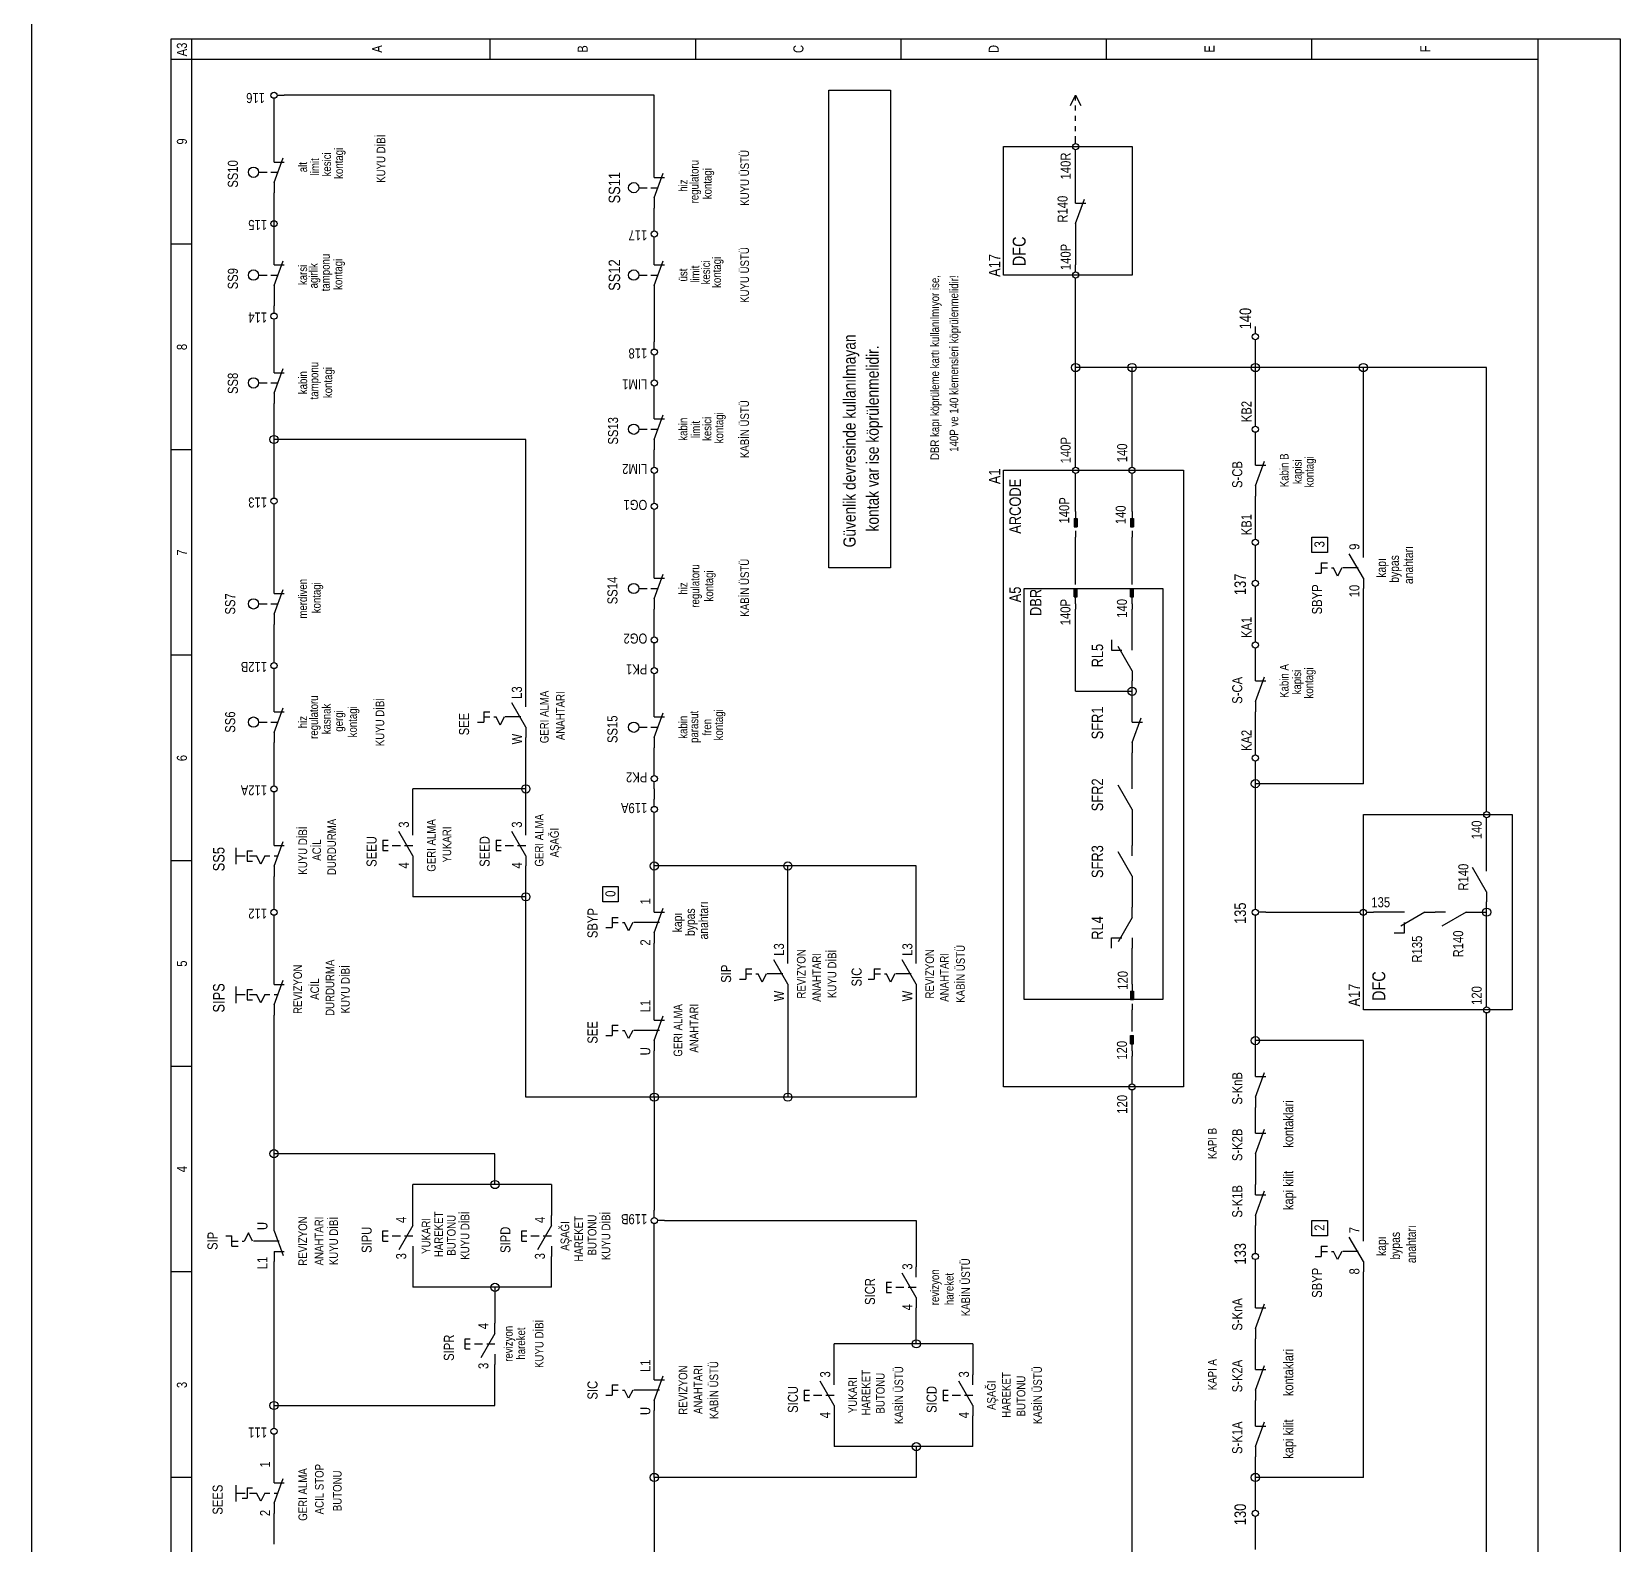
# Model space of a CAD drawing. Header units: centimetres. Extents: x 0 to 14595, y -30 to 2970.
# Drawn here: x 12440 to 13171, y 323 to 1019 of the extents above; entities that cross this region are included whole.
import ezdxf
from ezdxf.enums import TextEntityAlignment as Align

# ---------------------------------------------------------------- set-up
doc = ezdxf.new("R2010")
doc.units = ezdxf.units.CM
for name, color, linetype in [('ASN-CERCEVE', 7, 'CONTINUOUS'), ('ASN-ELEKTRIK', 3, 'CONTINUOUS'), ('ASN-ELEKTRIK-YAZI', 4, 'CONTINUOUS')]:
    doc.layers.add(name, color=color, linetype=linetype)
doc.styles.get("Standard").update_dxf_attribs({"font": 'arial.ttf', "width": 0.8})

msp = doc.modelspace()

# ---------------------------------------------------------------- linework, layer by layer
at = {"layer": 'ASN-CERCEVE'}
msp.add_line((12440, 0), (12440, 2970), dxfattribs=at)
at = {"layer": 'ASN-ELEKTRIK'}
for p, q in [((12504.2, 70.2), (12504.2, 1015.95)), ((12504.2, 1015.95), (13170.95, 1015.95)), ((12513.66, 79.66), (12513.66, 1015.95)), ((12650.79, 1015.95), (12650.79, 1006.5)), ((12745.37, 1015.95), (12745.37, 1006.5)), ((12839.94, 1015.95), (12839.94, 1006.5)), ((12934.52, 1006.5), (12934.52, 1015.95)), ((13029.09, 1006.5), (13029.09, 1015.95)), ((13133.12, 70.2), (13133.12, 1015.95)), ((13170.95, 1015.95), (13170.95, 70.2)), ((12504.2, 1006.5), (13133.12, 1006.5)), ((12551.49, 985.22), (12551.49, 988.53)), ((12552.9, 989.94), (12556.21, 989.94)), ((12726.45, 989.94), (12556.21, 989.94)), ((12726.45, 956.84), (12726.45, 989.94)), ((12806.84, 772.42), (12806.84, 992.31)), ((12806.84, 992.31), (12835.21, 992.31)), ((12835.21, 992.31), (12835.21, 772.42)), ((12917.97, 985.22), (12920.33, 989.94)), ((12920.33, 987.58), (12920.33, 989.94)), ((12920.33, 989.94), (12922.69, 985.22)), ((12551.49, 963.94), (12551.49, 985.22)), ((12920.33, 982.85), (12920.33, 985.22)), ((12920.33, 978.12), (12920.33, 980.49)), ((12920.33, 973.39), (12920.33, 975.76)), ((12887.23, 907.19), (12887.23, 966.3)), ((12887.23, 966.3), (12946.34, 966.3)), ((12920.33, 967.72), (12920.33, 971.03)), ((12920.33, 961.57), (12920.33, 964.88)), ((12946.34, 966.3), (12946.34, 907.19)), ((12551.49, 959.21), (12551.49, 963.94)), ((12551.49, 949.75), (12555.62, 961.1)), ((12551.49, 959.21), (12556.21, 959.21)), ((12920.33, 945.02), (12920.33, 961.57)), ((12544.4, 954.48), (12548.29, 954.48)), ((12549.97, 954.48), (12553.21, 954.48)), ((12726.45, 952.11), (12726.45, 956.84)), ((12726.45, 942.66), (12730.58, 954.01)), ((12726.45, 952.11), (12731.18, 952.11)), ((12551.49, 949.75), (12551.49, 945.02)), ((12551.49, 935.56), (12551.49, 945.02)), ((12719.36, 947.39), (12723.25, 947.39)), ((12724.94, 947.39), (12728.17, 947.39)), ((12920.33, 940.29), (12920.33, 945.02)), ((12726.45, 942.66), (12726.45, 937.93)), ((12726.45, 930.84), (12726.45, 937.93)), ((12920.33, 930.84), (12924.46, 942.18)), ((12920.33, 940.29), (12925.06, 940.29)), ((12551.49, 932.25), (12551.49, 935.56)), ((12551.49, 926.11), (12551.49, 933.2)), ((12551.49, 926.11), (12551.49, 929.42)), ((12726.45, 927.52), (12726.45, 930.84)), ((12920.33, 930.84), (12920.33, 926.11)), ((12513.66, 921.38), (12504.2, 921.38)), ((12551.49, 916.65), (12551.49, 926.11)), ((12726.45, 921.38), (12726.45, 924.69)), ((12726.45, 916.65), (12726.45, 921.38)), ((12920.33, 926.11), (12920.33, 911.92)), ((12551.49, 911.92), (12551.49, 916.65)), ((12551.49, 902.46), (12555.62, 913.81)), ((12726.45, 911.92), (12726.45, 916.65)), ((12726.45, 902.46), (12730.58, 913.81)), ((12544.4, 907.19), (12548.29, 907.19)), ((12549.97, 907.19), (12553.21, 907.19)), ((12551.49, 911.92), (12556.21, 911.92)), ((12719.36, 907.19), (12723.25, 907.19)), ((12724.94, 907.19), (12728.17, 907.19)), ((12726.45, 911.92), (12731.18, 911.92)), ((12946.34, 907.19), (12887.23, 907.19)), ((12920.33, 908.61), (12920.33, 911.92)), ((12551.49, 902.46), (12551.49, 897.73)), ((12726.45, 902.46), (12726.45, 897.73)), ((12920.33, 902.46), (12920.33, 905.77)), ((12920.33, 864.63), (12920.33, 902.46)), ((12551.49, 897.73), (12551.49, 893)), ((12551.49, 889.69), (12551.49, 893)), ((12726.45, 897.73), (12726.45, 876.45)), ((12551.49, 883.55), (12551.49, 886.86)), ((12551.49, 867), (12551.49, 883.55)), ((12551.49, 867), (12551.49, 883.55)), ((13003.08, 880.24), (13003.08, 883.55)), ((13003.08, 874.09), (13003.08, 877.4)), ((12726.45, 873.14), (12726.45, 876.45)), ((12726.45, 867), (12726.45, 870.31)), ((13003.08, 864.63), (13003.08, 874.09)), ((12551.49, 862.27), (12551.49, 867)), ((12551.49, 852.81), (12555.62, 864.16)), ((12726.45, 862.27), (12726.45, 867)), ((12920.33, 822.07), (12920.33, 864.63)), ((12946.34, 864.63), (12920.33, 864.63)), ((12946.34, 822.07), (12946.34, 864.63)), ((13003.08, 864.63), (12946.34, 864.63)), ((13003.08, 840.99), (13003.08, 864.63)), ((13052.74, 864.63), (13003.08, 864.63)), ((13052.74, 781.88), (13052.74, 864.63)), ((13109.48, 864.63), (13052.74, 864.63)), ((13109.48, 663.66), (13109.48, 864.63)), ((12544.4, 857.54), (12548.29, 857.54)), ((12549.97, 857.54), (12553.21, 857.54)), ((12551.49, 862.27), (12556.21, 862.27)), ((12726.45, 858.96), (12726.45, 862.27)), ((12726.45, 852.81), (12726.45, 856.12)), ((12551.49, 852.81), (12551.49, 848.08)), ((12551.49, 831.53), (12551.49, 848.08)), ((12726.45, 845.72), (12726.45, 852.81)), ((12726.45, 840.99), (12726.45, 845.72)), ((12726.45, 831.53), (12730.58, 842.88)), ((12726.45, 840.99), (12731.18, 840.99)), ((13003.08, 837.68), (13003.08, 840.99)), ((12719.36, 836.26), (12723.25, 836.26)), ((12724.94, 836.26), (12728.17, 836.26)), ((13003.08, 831.53), (13003.08, 834.84)), ((12513.66, 826.8), (12504.2, 826.8)), ((12667.34, 831.53), (12551.49, 831.53)), ((12551.49, 807.89), (12551.49, 831.53)), ((12667.34, 713.31), (12667.34, 831.53)), ((12726.45, 831.53), (12726.45, 826.8)), ((12726.45, 822.07), (12726.45, 826.8)), ((13003.08, 824.44), (13003.08, 831.53)), ((12726.45, 818.76), (12726.45, 822.07)), ((12920.33, 818.76), (12920.33, 822.07)), ((12946.34, 818.76), (12946.34, 822.07)), ((13003.08, 819.71), (13003.08, 824.44)), ((13003.08, 810.25), (13007.21, 821.6)), ((13003.08, 819.71), (13007.81, 819.71)), ((12726.45, 812.62), (12726.45, 815.93)), ((12726.45, 805.52), (12726.45, 812.62)), ((12887.23, 533.62), (12887.23, 817.34)), ((12887.23, 817.34), (12969.98, 817.34)), ((12920.33, 812.62), (12920.33, 815.93)), ((12920.33, 800.79), (12920.33, 812.62)), ((12946.34, 812.62), (12946.34, 815.93)), ((12946.34, 800.79), (12946.34, 812.62)), ((12969.98, 817.34), (12969.98, 533.62)), ((12551.49, 804.58), (12551.49, 807.89)), ((12726.45, 802.21), (12726.45, 805.52)), ((13003.08, 810.25), (13003.08, 805.52)), ((13003.08, 788.97), (13003.08, 805.52)), ((12551.49, 798.43), (12551.49, 801.74)), ((12551.49, 765.33), (12551.49, 798.43)), ((12726.45, 796.07), (12726.45, 799.38)), ((12920.33, 798.43), (12920.33, 800.79)), ((12920.33, 798.43), (12920.33, 791.34)), ((12946.34, 798.43), (12946.34, 800.79)), ((12946.34, 798.43), (12946.34, 791.34)), ((12726.45, 772.42), (12726.45, 796.07)), ((12919.62, 795.12), (12919.62, 791.34)), ((12919.62, 795.12), (12921.04, 795.12)), ((12919.62, 791.34), (12921.04, 791.34)), ((12919.86, 795.12), (12919.86, 791.34)), ((12920.09, 795.12), (12920.09, 791.34)), ((12920.33, 789.44), (12920.33, 786.61)), ((12920.57, 795.12), (12920.57, 791.34)), ((12920.8, 795.12), (12920.8, 791.34)), ((12921.04, 795.12), (12921.04, 791.34)), ((12945.63, 795.12), (12945.63, 791.34)), ((12945.63, 795.12), (12947.05, 795.12)), ((12945.63, 791.34), (12947.05, 791.34)), ((12945.86, 795.12), (12945.86, 791.34)), ((12946.1, 795.12), (12946.1, 791.34)), ((12946.34, 789.44), (12946.34, 786.61)), ((12946.57, 795.12), (12946.57, 791.34)), ((12946.81, 795.12), (12946.81, 791.34)), ((12947.05, 795.12), (12947.05, 791.34)), ((12920.33, 767.69), (12920.33, 786.61)), ((12946.34, 767.69), (12946.34, 786.61)), ((13003.08, 785.66), (13003.08, 788.97)), ((13003.08, 779.51), (13003.08, 782.82)), ((13029.09, 779.51), (13029.09, 786.61)), ((13029.09, 786.61), (13036.18, 786.61)), ((13036.18, 786.61), (13036.18, 779.51)), ((13003.08, 770.06), (13003.08, 779.51)), ((13036.18, 779.51), (13029.09, 779.51)), ((13052.74, 767.69), (13046.28, 778.88)), ((13052.74, 777.15), (13052.74, 781.88)), ((12726.45, 767.69), (12726.45, 772.42)), ((12726.45, 758.23), (12730.58, 769.58)), ((12726.45, 767.69), (12731.18, 767.69)), ((12835.21, 772.42), (12806.84, 772.42)), ((12920.33, 764.86), (12920.33, 767.69)), ((12946.34, 764.86), (12946.34, 767.69)), ((13003.08, 766.75), (13003.08, 770.06)), ((13030.51, 770.06), (13033.35, 770.06)), ((13033.35, 774.79), (13036.18, 774.79)), ((13033.35, 774.79), (13033.35, 770.06)), ((13033.35, 772.42), (13036.18, 772.42)), ((13038.08, 772.42), (13039.02, 772.42)), ((13040.91, 768.64), (13039.02, 772.42)), ((13042.8, 772.42), (13040.91, 768.64)), ((13050.37, 772.42), (13043.28, 772.42)), ((13052.74, 767.69), (13052.74, 762.96)), ((12551.49, 760.6), (12551.49, 765.33)), ((12551.49, 751.14), (12555.62, 762.49)), ((12551.49, 760.6), (12556.21, 760.6)), ((12719.36, 762.96), (12723.25, 762.96)), ((12724.94, 762.96), (12728.17, 762.96)), ((12896.69, 573.81), (12896.69, 762.96)), ((12896.69, 762.96), (12960.52, 762.96)), ((12919.62, 762.96), (12921.04, 762.96)), ((12919.62, 759.18), (12919.62, 762.96)), ((12919.86, 759.18), (12919.86, 762.96)), ((12920.09, 759.18), (12920.09, 762.96)), ((12920.33, 755.87), (12920.33, 762.96)), ((12920.57, 759.18), (12920.57, 762.96)), ((12920.8, 759.18), (12920.8, 762.96)), ((12921.04, 759.18), (12921.04, 762.96)), ((12945.63, 762.96), (12947.05, 762.96)), ((12945.63, 759.18), (12945.63, 762.96)), ((12945.86, 759.18), (12945.86, 762.96)), ((12946.1, 759.18), (12946.1, 762.96)), ((12946.34, 755.87), (12946.34, 762.96)), ((12946.57, 759.18), (12946.57, 762.96)), ((12946.81, 759.18), (12946.81, 762.96)), ((12947.05, 759.18), (12947.05, 762.96)), ((12960.52, 762.96), (12960.52, 573.81)), ((13003.08, 760.6), (13003.08, 763.91)), ((13003.08, 741.68), (13003.08, 760.6)), ((13052.74, 673.12), (13052.74, 762.96)), ((12544.4, 755.87), (12548.29, 755.87)), ((12549.97, 755.87), (12553.21, 755.87)), ((12726.45, 758.23), (12726.45, 753.51)), ((12726.45, 744.05), (12726.45, 753.51)), ((12919.62, 759.18), (12921.04, 759.18)), ((12920.33, 755.87), (12920.33, 753.51)), ((12920.33, 715.68), (12920.33, 753.51)), ((12945.63, 759.18), (12947.05, 759.18)), ((12946.34, 755.87), (12946.34, 753.51)), ((12946.34, 739.32), (12946.34, 753.51)), ((12551.49, 751.14), (12551.49, 746.41)), ((12551.49, 732.23), (12551.49, 746.41)), ((12726.45, 740.74), (12726.45, 744.05)), ((12936.88, 739.32), (12936.88, 734.59)), ((12946.34, 734.59), (12946.34, 739.32)), ((13003.08, 738.37), (13003.08, 741.68)), ((12513.66, 732.23), (12504.2, 732.23)), ((12551.49, 728.92), (12551.49, 732.23)), ((12726.45, 734.59), (12726.45, 737.9)), ((12726.45, 729.86), (12726.45, 734.59)), ((12936.88, 734.59), (12941.61, 734.59)), ((12946.34, 725.13), (12939.88, 736.32)), ((13003.08, 732.23), (13003.08, 735.54)), ((13003.08, 725.13), (13003.08, 732.23)), ((12551.49, 722.77), (12551.49, 726.08)), ((12726.45, 726.55), (12726.45, 729.86)), ((12726.45, 720.4), (12726.45, 723.71)), ((12946.34, 725.13), (12946.34, 720.4)), ((13003.08, 720.4), (13003.08, 725.13)), ((12551.49, 710.95), (12551.49, 722.77)), ((12726.45, 708.58), (12726.45, 720.4)), ((12946.34, 715.68), (12946.34, 720.4)), ((13003.08, 710.95), (13007.21, 722.3)), ((13003.08, 720.4), (13007.81, 720.4)), ((12551.49, 706.22), (12551.49, 710.95)), ((12667.34, 699.13), (12660.88, 710.31)), ((12667.34, 708.58), (12667.34, 713.31)), ((12920.33, 715.68), (12946.34, 715.68)), ((12946.34, 706.22), (12946.34, 715.68)), ((13003.08, 710.95), (13003.08, 706.22)), ((12551.49, 696.76), (12555.62, 708.11)), ((12551.49, 706.22), (12556.21, 706.22)), ((12647.95, 706.22), (12650.79, 706.22)), ((12647.95, 706.22), (12647.95, 701.49)), ((12647.95, 703.85), (12650.79, 703.85)), ((12652.68, 703.85), (12653.63, 703.85)), ((12655.52, 700.07), (12653.63, 703.85)), ((12657.41, 703.85), (12655.52, 700.07)), ((12664.98, 703.85), (12657.88, 703.85)), ((12726.45, 703.85), (12726.45, 708.58)), ((12726.45, 694.4), (12730.58, 705.75)), ((12726.45, 703.85), (12731.18, 703.85)), ((12946.34, 701.49), (12946.34, 706.22)), ((12946.34, 692.03), (12950.47, 703.38)), ((13003.08, 689.67), (13003.08, 706.22)), ((12544.4, 701.49), (12548.29, 701.49)), ((12549.97, 701.49), (12553.21, 701.49)), ((12551.49, 696.76), (12551.49, 692.03)), ((12645.12, 701.49), (12647.95, 701.49)), ((12667.34, 699.13), (12667.34, 694.4)), ((12719.36, 699.13), (12723.25, 699.13)), ((12724.94, 699.13), (12728.17, 699.13)), ((12946.34, 701.49), (12951.07, 701.49)), ((12551.49, 675.48), (12551.49, 692.03)), ((12667.34, 670.75), (12667.34, 694.4)), ((12726.45, 694.4), (12726.45, 689.67)), ((12726.45, 680.21), (12726.45, 689.67)), ((12946.34, 692.03), (12946.34, 687.3)), ((12946.34, 675.48), (12946.34, 687.3)), ((13003.08, 686.36), (13003.08, 689.67)), ((12726.45, 676.9), (12726.45, 680.21)), ((13003.08, 680.21), (13003.08, 683.52)), ((13003.08, 673.12), (13003.08, 680.21)), ((12551.49, 672.17), (12551.49, 675.48)), ((12726.45, 670.75), (12726.45, 674.06)), ((12946.34, 661.3), (12939.88, 672.48)), ((12946.34, 670.75), (12946.34, 675.48)), ((13052.74, 673.12), (13003.08, 673.12)), ((13003.08, 618.74), (13003.08, 673.12)), ((12551.49, 666.02), (12551.49, 669.33)), ((12551.49, 649.38), (12551.49, 666.02)), ((12615.32, 654.2), (12615.32, 670.75)), ((12667.34, 670.75), (12615.32, 670.75)), ((12667.34, 654.2), (12667.34, 670.75)), ((12726.45, 670.75), (12726.45, 666.02)), ((12726.45, 662.71), (12726.45, 666.02)), ((12726.45, 656.57), (12726.45, 659.88)), ((12946.34, 661.3), (12946.34, 656.57)), ((13052.74, 569.08), (13052.74, 658.93)), ((13052.74, 658.93), (13121.3, 658.93)), ((13109.48, 660.35), (13109.48, 663.66)), ((13121.3, 658.93), (13121.3, 569.08)), ((12615.32, 640.02), (12608.86, 651.2)), ((12615.32, 649.47), (12615.32, 654.2)), ((12667.34, 640.02), (12660.88, 651.2)), ((12667.34, 649.47), (12667.34, 654.2)), ((12726.45, 635.29), (12726.45, 656.57)), ((12946.34, 656.57), (12946.34, 644.74)), ((13109.48, 654.2), (13109.48, 657.51)), ((13109.48, 637.65), (13109.48, 654.2)), ((12534.07, 636.06), (12534.07, 643.62)), ((12551.49, 644.65), (12551.49, 649.38)), ((12551.49, 635.19), (12555.62, 646.54)), ((12551.49, 644.65), (12556.21, 644.65)), ((12601.61, 647.11), (12603.97, 647.11)), ((12601.61, 647.11), (12601.61, 642.38)), ((12601.61, 644.74), (12603.97, 644.74)), ((12605.87, 644.74), (12609.65, 644.74)), ((12611.54, 644.74), (12615.32, 644.74)), ((12653.63, 647.11), (12655.99, 647.11)), ((12653.63, 647.11), (12653.63, 642.38)), ((12653.63, 644.74), (12655.99, 644.74)), ((12657.88, 644.74), (12661.67, 644.74)), ((12663.56, 644.74), (12667.34, 644.74)), ((12946.34, 640.02), (12946.34, 644.74)), ((12513.66, 637.65), (12504.2, 637.65)), ((12534.08, 639.92), (12538.24, 639.92)), ((12539.19, 642.29), (12541.56, 642.29)), ((12539.19, 642.29), (12539.19, 637.56)), ((12539.19, 637.56), (12541.56, 637.56)), ((12540.14, 639.92), (12543.45, 639.92)), ((12545.34, 636.14), (12543.45, 639.92)), ((12547.23, 639.92), (12545.34, 636.14)), ((12547.23, 639.92), (12549.59, 639.92)), ((12551.49, 639.92), (12553.19, 639.92)), ((12601.61, 642.38), (12603.97, 642.38)), ((12615.32, 640.02), (12615.32, 635.29)), ((12653.63, 642.38), (12655.99, 642.38)), ((12667.34, 640.02), (12667.34, 635.29)), ((12946.34, 630.56), (12939.88, 641.75)), ((13109.48, 632.92), (13109.48, 637.65)), ((12551.49, 635.19), (12551.49, 630.46)), ((12551.49, 618.74), (12551.49, 630.46)), ((12615.32, 635.29), (12615.32, 621.1)), ((12667.34, 621.1), (12667.34, 635.29)), ((12726.45, 618.74), (12726.45, 635.29)), ((12787.92, 635.29), (12726.45, 635.29)), ((12847.03, 635.29), (12787.92, 635.29)), ((12787.92, 595.09), (12787.92, 635.29)), ((12847.03, 595.09), (12847.03, 635.29)), ((12946.34, 630.56), (12946.34, 625.83)), ((13109.48, 623.46), (13103.02, 634.65)), ((12702.81, 618.74), (12702.81, 625.83)), ((12702.81, 625.83), (12709.9, 625.83)), ((12709.9, 625.83), (12709.9, 618.74)), ((12946.34, 625.83), (12946.34, 616.37)), ((13109.48, 623.46), (13109.48, 618.74)), ((12551.49, 615.43), (12551.49, 618.74)), ((12667.34, 621.1), (12615.32, 621.1)), ((12667.34, 528.89), (12667.34, 621.1)), ((12709.9, 618.74), (12702.81, 618.74)), ((12726.45, 614.01), (12726.45, 618.74)), ((12726.45, 604.55), (12730.58, 615.9)), ((12726.45, 614.01), (12731.18, 614.01)), ((12946.34, 611.64), (12946.34, 616.37)), ((13003.08, 615.43), (13003.08, 618.74)), ((13007.81, 614.01), (13004.5, 614.01)), ((13007.81, 614.01), (13048.01, 614.01)), ((13048.01, 614.01), (13051.32, 614.01)), ((13054.15, 614.01), (13057.46, 614.01)), ((13066.92, 614.01), (13057.46, 614.01)), ((13071.65, 614.01), (13066.92, 614.01)), ((13081.11, 614.01), (13069.92, 607.55)), ((13081.11, 614.01), (13085.84, 614.01)), ((13090.57, 614.01), (13085.84, 614.01)), ((13100.02, 614.01), (13088.83, 607.55)), ((13100.02, 614.01), (13104.75, 614.01)), ((13104.75, 614.01), (13109.48, 614.01)), ((13109.48, 614.01), (13109.48, 618.74)), ((13109.48, 573.81), (13109.48, 614.01)), ((12551.49, 609.28), (12551.49, 612.59)), ((12551.49, 585.54), (12551.49, 609.28)), ((12704.22, 606.91), (12707.06, 606.91)), ((12707.06, 611.64), (12709.9, 611.64)), ((12707.06, 611.64), (12707.06, 606.91)), ((12707.06, 609.28), (12709.9, 609.28)), ((12711.79, 609.28), (12712.74, 609.28)), ((12714.63, 605.5), (12712.74, 609.28)), ((12716.52, 609.28), (12714.63, 605.5)), ((12728.81, 609.28), (12716.99, 609.28)), ((12946.34, 611.64), (12939.88, 600.45)), ((13003.08, 609.28), (13003.08, 612.59)), ((13003.08, 554.9), (13003.08, 609.28)), ((13071.65, 604.55), (13071.65, 609.28)), ((12726.45, 604.55), (12726.45, 599.82)), ((12726.45, 569.08), (12726.45, 599.82)), ((12936.88, 597.46), (12936.88, 602.19)), ((12936.88, 602.19), (12941.61, 602.19)), ((12946.34, 602.19), (12946.34, 597.46)), ((13066.92, 604.55), (13071.65, 604.55)), ((12787.92, 580.91), (12781.46, 592.09)), ((12787.92, 590.36), (12787.92, 595.09)), ((12847.03, 580.91), (12840.57, 592.09)), ((12847.03, 590.36), (12847.03, 595.09)), ((12946.34, 583.27), (12946.34, 597.46)), ((12551.49, 580.81), (12551.49, 585.54)), ((12768.54, 588), (12771.37, 588)), ((12768.54, 588), (12768.54, 583.27)), ((12768.54, 585.63), (12771.37, 585.63)), ((12773.26, 585.63), (12774.21, 585.63)), ((12776.1, 581.85), (12774.21, 585.63)), ((12777.99, 585.63), (12776.1, 581.85)), ((12785.56, 585.63), (12778.47, 585.63)), ((12827.65, 588), (12830.48, 588)), ((12827.65, 588), (12827.65, 583.27)), ((12827.65, 585.63), (12830.48, 585.63)), ((12832.37, 585.63), (12833.32, 585.63)), ((12835.21, 581.85), (12833.32, 585.63)), ((12837.1, 585.63), (12835.21, 581.85)), ((12844.67, 585.63), (12837.58, 585.63)), ((12534.07, 572.22), (12534.07, 579.79)), ((12539.19, 578.45), (12541.56, 578.45)), ((12539.19, 578.45), (12539.19, 573.72)), ((12551.49, 571.35), (12555.62, 582.7)), ((12551.49, 580.81), (12556.21, 580.81)), ((12765.7, 583.27), (12768.54, 583.27)), ((12787.92, 580.91), (12787.92, 576.18)), ((12824.81, 583.27), (12827.65, 583.27)), ((12847.03, 580.91), (12847.03, 576.18)), ((12945.63, 577.6), (12945.63, 573.81)), ((12945.63, 577.6), (12947.05, 577.6)), ((12945.86, 577.6), (12945.86, 573.81)), ((12946.1, 577.6), (12946.1, 573.81)), ((12946.34, 580.91), (12946.34, 583.27)), ((12946.34, 580.91), (12946.34, 573.81)), ((12946.57, 577.6), (12946.57, 573.81)), ((12946.81, 577.6), (12946.81, 573.81)), ((12947.05, 577.6), (12947.05, 573.81)), ((12534.08, 576.08), (12538.24, 576.08)), ((12539.19, 573.72), (12541.56, 573.72)), ((12540.14, 576.08), (12543.45, 576.08)), ((12545.34, 572.3), (12543.45, 576.08)), ((12547.23, 576.08), (12545.34, 572.3)), ((12547.23, 576.08), (12549.59, 576.08)), ((12551.49, 576.08), (12553.19, 576.08)), ((12551.49, 571.35), (12551.49, 566.63)), ((12787.92, 576.18), (12787.92, 528.89)), ((12847.03, 576.18), (12847.03, 528.89)), ((12960.52, 573.81), (12896.69, 573.81)), ((12945.63, 573.81), (12947.05, 573.81)), ((12946.34, 571.92), (12946.34, 569.08)), ((13109.48, 570.5), (13109.48, 573.81)), ((12551.49, 502.88), (12551.49, 566.63)), ((12726.45, 564.36), (12726.45, 569.08)), ((12726.45, 554.9), (12730.58, 566.25)), ((12726.45, 564.36), (12731.18, 564.36)), ((12946.34, 561.99), (12946.34, 569.08)), ((13121.3, 569.08), (13052.74, 569.08)), ((13109.48, 564.36), (13109.48, 567.67)), ((13109.48, 117.49), (13109.48, 564.36)), ((12704.22, 557.26), (12707.06, 557.26)), ((12707.06, 561.99), (12709.9, 561.99)), ((12707.06, 561.99), (12707.06, 557.26)), ((12707.06, 559.63), (12709.9, 559.63)), ((12711.79, 559.63), (12712.74, 559.63)), ((12714.63, 555.84), (12712.74, 559.63)), ((12716.52, 559.63), (12714.63, 555.84)), ((12728.81, 559.63), (12716.99, 559.63)), ((12945.63, 557.26), (12947.05, 557.26)), ((12945.63, 553.48), (12945.63, 557.26)), ((12945.86, 553.48), (12945.86, 557.26)), ((12946.1, 553.48), (12946.1, 557.26)), ((12946.34, 559.15), (12946.34, 561.99)), ((12946.34, 550.17), (12946.34, 557.26)), ((12946.57, 553.48), (12946.57, 557.26)), ((12946.81, 553.48), (12946.81, 557.26)), ((12947.05, 553.48), (12947.05, 557.26)), ((12726.45, 554.9), (12726.45, 550.17)), ((12726.45, 528.89), (12726.45, 550.17)), ((12726.45, 528.89), (12726.45, 550.17)), ((12726.45, 528.89), (12726.45, 550.17)), ((12945.63, 553.48), (12947.05, 553.48)), ((12946.34, 550.17), (12946.34, 547.8)), ((13052.74, 554.9), (13003.08, 554.9)), ((13003.08, 543.08), (13003.08, 554.9)), ((13052.74, 467.42), (13052.74, 554.9)), ((12513.66, 543.08), (12504.2, 543.08)), ((12946.34, 538.35), (12946.34, 547.8)), ((13003.08, 538.35), (13003.08, 543.08)), ((12969.98, 533.62), (12887.23, 533.62)), ((12946.34, 535.04), (12946.34, 538.35)), ((13003.08, 528.89), (13007.21, 540.24)), ((13003.08, 538.35), (13007.81, 538.35)), ((12726.45, 528.89), (12667.34, 528.89)), ((12787.92, 528.89), (12726.45, 528.89)), ((12726.45, 528.89), (12726.45, 476.87)), ((12847.03, 528.89), (12787.92, 528.89)), ((12946.34, 528.89), (12946.34, 532.2)), ((12946.34, 117.49), (12946.34, 528.89)), ((13003.08, 528.89), (13003.08, 524.16)), ((13003.08, 517.07), (13003.08, 524.16)), ((13003.08, 512.34), (13003.08, 517.07)), ((13003.08, 502.88), (13007.21, 514.23)), ((13003.08, 512.34), (13007.81, 512.34)), ((12653.15, 502.88), (12551.49, 502.88)), ((12551.49, 472.14), (12551.49, 502.88)), ((12653.15, 488.69), (12653.15, 502.88)), ((13003.08, 502.88), (13003.08, 498.15)), ((13003.08, 498.15), (13003.08, 488.69)), ((12615.32, 474.51), (12615.32, 488.69)), ((12653.15, 488.69), (12615.32, 488.69)), ((12679.16, 488.69), (12653.15, 488.69)), ((12679.16, 488.69), (12679.16, 474.51)), ((13003.08, 483.97), (13003.08, 488.69)), ((13003.08, 474.51), (13007.21, 485.86)), ((13003.08, 483.97), (13007.81, 483.97)), ((12726.45, 473.56), (12726.45, 476.87)), ((12551.49, 467.42), (12551.49, 472.14)), ((12615.32, 469.78), (12608.86, 458.59)), ((12615.32, 469.78), (12615.32, 474.51)), ((12679.16, 469.78), (12672.7, 458.59)), ((12679.16, 469.78), (12679.16, 474.51)), ((12726.45, 467.42), (12726.45, 470.73)), ((12731.18, 472.14), (12727.87, 472.14)), ((12731.18, 472.14), (12847.03, 472.14)), ((12847.03, 472.14), (12847.03, 450.86)), ((13003.08, 474.51), (13003.08, 469.78)), ((13003.08, 460.32), (13003.08, 469.78)), ((13029.09, 465.05), (13029.09, 472.14)), ((13029.09, 472.14), (13036.18, 472.14)), ((13036.18, 472.14), (13036.18, 465.05)), ((12529.26, 465.05), (12532.1, 465.05)), ((12532.1, 460.32), (12532.1, 465.05)), ((12532.1, 462.69), (12534.93, 462.69)), ((12536.83, 462.69), (12537.77, 462.69)), ((12539.66, 466.47), (12537.77, 462.69)), ((12541.56, 462.69), (12539.66, 466.47)), ((12553.85, 462.69), (12542.03, 462.69)), ((12551.49, 467.42), (12555.62, 456.07)), ((12601.61, 467.42), (12603.97, 467.42)), ((12601.61, 462.69), (12601.61, 467.42)), ((12601.61, 465.05), (12603.97, 465.05)), ((12601.61, 462.69), (12603.97, 462.69)), ((12605.87, 465.05), (12609.65, 465.05)), ((12611.54, 465.05), (12615.32, 465.05)), ((12665.45, 467.42), (12667.81, 467.42)), ((12665.45, 462.69), (12665.45, 467.42)), ((12665.45, 465.05), (12667.81, 465.05)), ((12665.45, 462.69), (12667.81, 462.69)), ((12669.7, 465.05), (12673.49, 465.05)), ((12675.38, 465.05), (12679.16, 465.05)), ((12726.45, 403.58), (12726.45, 467.42)), ((13036.18, 465.05), (13029.09, 465.05)), ((13052.74, 453.23), (13046.28, 464.42)), ((13052.74, 462.69), (13052.74, 467.42)), ((12532.1, 460.32), (12534.93, 460.32)), ((12551.49, 457.96), (12551.49, 453.23)), ((12551.49, 457.96), (12556.21, 457.96)), ((12551.49, 387.03), (12551.49, 453.23)), ((12615.32, 460.32), (12615.32, 455.59)), ((12615.32, 455.59), (12615.32, 441.41)), ((12679.16, 460.32), (12679.16, 455.59)), ((12679.16, 441.41), (12679.16, 455.59)), ((13003.08, 457.01), (13003.08, 460.32)), ((13003.08, 450.86), (13003.08, 454.17)), ((13030.51, 455.59), (13033.35, 455.59)), ((13033.35, 460.32), (13036.18, 460.32)), ((13033.35, 460.32), (13033.35, 455.59)), ((13033.35, 457.96), (13036.18, 457.96)), ((13038.08, 457.96), (13039.02, 457.96)), ((13040.91, 454.17), (13039.02, 457.96)), ((13042.8, 457.96), (13040.91, 454.17)), ((13050.37, 457.96), (13043.28, 457.96)), ((13052.74, 453.23), (13052.74, 448.5)), ((12513.66, 448.5), (12504.2, 448.5)), ((12847.03, 436.68), (12840.57, 447.87)), ((12847.03, 446.14), (12847.03, 450.86)), ((13003.08, 436.68), (13003.08, 450.86)), ((13052.74, 353.92), (13052.74, 448.5)), ((12653.15, 441.41), (12615.32, 441.41)), ((12653.15, 441.41), (12653.15, 424.86)), ((12679.16, 441.41), (12653.15, 441.41)), ((12833.32, 443.77), (12835.68, 443.77)), ((12833.32, 443.77), (12833.32, 439.04)), ((12833.32, 441.41), (12835.68, 441.41)), ((12833.32, 439.04), (12835.68, 439.04)), ((12837.58, 441.41), (12841.36, 441.41)), ((12843.25, 441.41), (12847.03, 441.41)), ((12847.03, 436.68), (12847.03, 431.95)), ((12847.03, 415.4), (12847.03, 431.95)), ((13003.08, 431.95), (13003.08, 436.68)), ((13003.08, 422.49), (13007.21, 433.84)), ((13003.08, 431.95), (13007.81, 431.95)), ((12653.15, 420.13), (12653.15, 424.86)), ((12639.44, 417.76), (12641.81, 417.76)), ((12639.44, 413.03), (12639.44, 417.76)), ((12653.15, 420.13), (12646.69, 408.94)), ((13003.08, 422.49), (13003.08, 417.76)), ((13003.08, 408.31), (13003.08, 417.76)), ((12639.44, 415.4), (12641.81, 415.4)), ((12639.44, 413.03), (12641.81, 413.03)), ((12643.7, 415.4), (12647.48, 415.4)), ((12649.37, 415.4), (12653.15, 415.4)), ((12653.15, 410.67), (12653.15, 405.94)), ((12809.2, 401.21), (12809.2, 415.4)), ((12847.03, 415.4), (12809.2, 415.4)), ((12873.04, 415.4), (12847.03, 415.4)), ((12873.04, 415.4), (12873.04, 401.21)), ((12653.15, 387.03), (12653.15, 405.94)), ((12726.45, 398.85), (12726.45, 403.58)), ((13003.08, 403.58), (13003.08, 408.31)), ((13003.08, 394.12), (13007.21, 405.47)), ((13003.08, 403.58), (13007.81, 403.58)), ((12707.06, 396.48), (12709.9, 396.48)), ((12707.06, 396.48), (12707.06, 391.76)), ((12726.45, 389.39), (12730.58, 400.74)), ((12726.45, 398.85), (12731.18, 398.85)), ((12809.2, 387.03), (12802.74, 398.21)), ((12809.2, 396.48), (12809.2, 401.21)), ((12873.04, 387.03), (12866.58, 398.21)), ((12873.04, 396.48), (12873.04, 401.21)), ((12704.22, 391.76), (12707.06, 391.76)), ((12707.06, 394.12), (12709.9, 394.12)), ((12711.79, 394.12), (12712.74, 394.12)), ((12714.63, 390.34), (12712.74, 394.12)), ((12716.52, 394.12), (12714.63, 390.34)), ((12728.81, 394.12), (12716.99, 394.12)), ((12726.45, 389.39), (12726.45, 384.66)), ((12795.49, 394.12), (12797.85, 394.12)), ((12795.49, 394.12), (12795.49, 389.39)), ((12795.49, 391.76), (12797.85, 391.76)), ((12795.49, 389.39), (12797.85, 389.39)), ((12799.75, 391.76), (12803.53, 391.76)), ((12805.42, 391.76), (12809.2, 391.76)), ((12859.33, 394.12), (12861.69, 394.12)), ((12859.33, 394.12), (12859.33, 389.39)), ((12859.33, 391.76), (12861.69, 391.76)), ((12859.33, 389.39), (12861.69, 389.39)), ((12863.58, 391.76), (12867.37, 391.76)), ((12869.26, 391.76), (12873.04, 391.76)), ((13003.08, 394.12), (13003.08, 389.39)), ((13003.08, 382.3), (13003.08, 389.39)), ((12551.49, 387.03), (12653.15, 387.03)), ((12551.49, 379.93), (12551.49, 387.03)), ((12551.49, 379.93), (12551.49, 387.03)), ((12726.45, 353.92), (12726.45, 384.66)), ((12809.2, 387.03), (12809.2, 382.3)), ((12809.2, 382.3), (12809.2, 368.11)), ((12873.04, 387.03), (12873.04, 382.3)), ((12873.04, 368.11), (12873.04, 382.3)), ((13003.08, 377.57), (13003.08, 382.3)), ((12551.49, 376.62), (12551.49, 379.93)), ((12551.49, 377.57), (12551.49, 379.93)), ((12551.49, 370.48), (12551.49, 373.79)), ((13003.08, 368.11), (13007.21, 379.46)), ((13003.08, 377.57), (13007.81, 377.57)), ((12551.49, 356.19), (12551.49, 370.48)), ((12847.03, 368.11), (12809.2, 368.11)), ((12847.03, 368.11), (12847.03, 353.92)), ((12873.04, 368.11), (12847.03, 368.11)), ((13003.08, 368.11), (13003.08, 363.38)), ((13003.08, 353.92), (13003.08, 363.38)), ((12513.66, 353.92), (12504.2, 353.92)), ((12551.49, 351.47), (12551.49, 356.19)), ((12551.49, 342.01), (12555.62, 353.36)), ((12551.49, 351.47), (12556.21, 351.47)), ((12847.03, 353.92), (12726.45, 353.92)), ((12726.45, 353.92), (12726.45, 294.72)), ((13052.74, 353.92), (13003.08, 353.92)), ((13003.08, 342.1), (13003.08, 353.92)), ((12534.07, 342.87), (12534.07, 350.44)), ((12534.08, 346.74), (12538.24, 346.74)), ((12536.83, 344.37), (12539.19, 344.37)), ((12539.19, 349.1), (12541.56, 349.1)), ((12539.19, 349.1), (12539.19, 344.37)), ((12540.14, 346.74), (12543.45, 346.74)), ((12545.34, 342.95), (12543.45, 346.74)), ((12547.23, 346.74), (12545.34, 342.95)), ((12547.23, 346.74), (12549.59, 346.74)), ((12551.49, 346.74), (12553.19, 346.74)), ((12551.49, 342.01), (12551.49, 337.28)), ((12551.49, 323.19), (12551.49, 337.28)), ((13003.08, 338.79), (13003.08, 342.1)), ((13003.08, 332.65), (13003.08, 335.96)), ((13003.08, 320.82), (13003.08, 332.65))]:
    msp.add_line(p, q, dxfattribs=at)
for centre, radius in [((12551.49, 989.94), 1.42), ((12920.33, 966.3), 1.42), ((12542.03, 954.48), 2.36), ((12716.99, 947.39), 2.36), ((12551.49, 930.84), 1.42), ((12726.45, 926.11), 1.42), ((12542.03, 907.19), 2.36), ((12716.99, 907.19), 2.36), ((12920.33, 907.19), 1.42), ((12551.49, 888.28), 1.42), ((13003.08, 878.82), 1.42), ((12726.45, 871.73), 1.42), ((12920.33, 864.63), 1.89), ((12946.34, 864.63), 1.89), ((13003.08, 864.63), 1.89), ((13052.74, 864.63), 1.89), ((12542.03, 857.54), 2.36), ((12726.45, 857.54), 1.42), ((12551.49, 831.53), 1.89), ((12716.99, 836.26), 2.36), ((13003.08, 836.26), 1.42), ((12726.45, 817.34), 1.42), ((12920.33, 817.34), 1.42), ((12946.34, 817.34), 1.42), ((12551.49, 803.16), 1.42), ((12726.45, 800.79), 1.42), ((13003.08, 784.24), 1.42), ((12716.99, 762.96), 2.36), ((13003.08, 765.33), 1.42), ((12542.03, 755.87), 2.36), ((12726.45, 739.32), 1.42), ((13003.08, 736.96), 1.42), ((12551.49, 727.5), 1.42), ((12726.45, 725.13), 1.42), ((12946.34, 715.68), 1.89), ((12542.03, 701.49), 2.36), ((12716.99, 699.13), 2.36), ((13003.08, 684.94), 1.42), ((12667.34, 670.75), 1.89), ((12726.45, 675.48), 1.42), ((13003.08, 673.12), 1.89), ((12551.49, 670.75), 1.42), ((12726.45, 661.3), 1.42), ((13109.48, 658.93), 1.42), ((12726.45, 635.29), 1.89), ((12787.92, 635.29), 1.89), ((12667.34, 621.1), 1.89), ((12551.49, 614.01), 1.42), ((13003.08, 614.01), 1.42), ((13003.08, 614.01), 1.42), ((13052.74, 614.01), 1.42), ((13109.48, 614.01), 1.89), ((13109.48, 569.08), 1.42), ((13003.08, 554.9), 1.89), ((12946.34, 533.62), 1.42), ((12726.45, 528.89), 1.89), ((12787.92, 528.89), 1.89), ((12551.49, 502.88), 1.89), ((12653.15, 488.69), 1.89), ((12726.45, 472.14), 1.42), ((13003.08, 455.59), 1.42), ((12653.15, 441.41), 1.89), ((12847.03, 415.4), 1.89), ((12551.49, 387.03), 1.89), ((12551.49, 375.2), 1.42), ((12847.03, 368.11), 1.89), ((12726.45, 353.92), 1.89), ((13003.08, 353.92), 1.89), ((13003.08, 337.37), 1.42)]:
    msp.add_circle(centre, radius, dxfattribs=at)

# ---------------------------------------------------------------- texts
at = {"layer": 'ASN-ELEKTRIK-YAZI', "width": 0.8}
for s, height, rotation, p in [('A3', 4.634, 90, (12511.39, 1007.82)), ('116', 4.634, 180, (12547.32, 990.98)), ('115', 4.634, 180, (12548.27, 932.54)), ('117', 4.634, 180, (12723.23, 927.81)), ('DFC', 5.958, 90, (12897.35, 911.26)), ('140P', 4.634, 90, (12918.06, 909.46)), ('A17', 5.296, 90, (12885.72, 906.34)), ('140', 5.296, 90, (13001.1, 882.22)), ('114', 4.634, 180, (12548.27, 889.98)), ('Güvenlik devresinde kullanılmayan', 5.6745, 90, (12819.13, 781.88)), ('118', 4.634, 180, (12723.23, 873.43)), ('kontak var ise köprülenmelidir.', 5.6745, 90, (12829.78, 789.18)), ('LIM1', 4.634, 180, (12723.23, 859.24)), ('KB2', 4.634, 90, (13001.29, 839.48)), ('140P', 4.634, 90, (12918.06, 820.56)), ('140', 4.634, 90, (12944.07, 821.03)), ('LIM2', 4.634, 180, (12723.23, 820.28)), ('S-CB', 4.634, 90, (12997.03, 809.21)), ('113', 4.634, 180, (12548.27, 804.86)), ('OG1', 4.634, 180, (12723.23, 803.73)), ('KB1', 4.634, 90, (13001.29, 787.46)), ('9', 4.63, 90, (13050.94, 780.74)), ('DBR', 5.296, 90, (12904.63, 750.29)), ('KA1', 4.634, 90, (13001.29, 740.17)), ('OG2', 4.634, 180, (12723.23, 742.25)), ('RL5', 5.296, 90, (12933, 726.65)), ('112B', 4.634, 180, (12548.27, 729.2)), ('PK1', 4.634, 180, (12723.23, 728.07)), ('L3', 4.634, 90, (12665.54, 712.18)), ('S-CA', 4.634, 90, (12997.03, 709.91)), ('SFR1', 5.296, 90, (12933, 693.55)), ('KA2', 4.634, 90, (13001.29, 688.15)), ('PK2', 4.634, 180, (12723.23, 678.41)), ('SFR2', 5.296, 90, (12933, 660.44)), ('112A', 4.634, 180, (12548.27, 672.45)), ('119A', 4.634, 180, (12723.23, 664.23)), ('3', 4.63, 90, (12613.53, 652.88)), ('3', 4.63, 90, (12665.54, 652.88)), ('SFR3', 5.296, 90, (12933, 629.71)), ('112', 4.634, 180, (12548.27, 615.71)), ('1', 4.63, 90, (12724.65, 617.6)), ('RL4', 5.296, 90, (12933, 601.33)), ('L3', 4.634, 90, (12786.13, 593.96)), ('L3', 4.634, 90, (12845.24, 593.96)), ('DFC', 5.958, 90, (13062.85, 573.15)), ('A17', 5.296, 90, (13051.22, 570.6)), ('120', 4.634, 90, (13107.21, 571.35)), ('L1', 4.634, 90, (12724.65, 567.95)), ('S-KnB', 4.634, 90, (12997.03, 525.48)), ('kontaklari', 4.54, 90, (13020.48, 505.7)), ('S-K2B', 4.634, 90, (12997.03, 499.48)), ('kapi kilit', 4.54, 90, (13020.48, 476.93)), ('S-K1B', 4.634, 90, (12997.03, 473.47)), ('119B', 4.634, 180, (12723.23, 475.08)), ('7', 4.63, 90, (13050.94, 466.28)), ('133', 5.296, 90, (12998.73, 451.91)), ('L1', 4.634, 90, (12548.46, 449.73)), ('3', 4.63, 90, (12612.3, 454.27)), ('3', 4.63, 90, (12676.14, 454.27)), ('3', 4.63, 90, (12845.24, 449.54)), ('S-KnA', 4.634, 90, (12997.03, 421.45)), ('4', 4.63, 90, (12650.13, 422.11)), ('kontaklari', 4.54, 90, (13020.48, 391.3)), ('L1', 4.634, 90, (12724.65, 402.44)), ('3', 4.63, 90, (12807.41, 399.89)), ('3', 4.63, 90, (12871.25, 399.89)), ('S-K2A', 4.634, 90, (12997.03, 393.08)), ('kapi kilit', 4.54, 90, (13020.48, 362.53)), ('111', 4.634, 180, (12548.27, 376.91)), ('S-K1A', 4.634, 90, (12997.03, 364.71)), ('1', 4.63, 90, (12549.69, 358.46)), ('ACIL STOP', 3.972, 90, (12574.32, 336.94)), ('GERI ALMA', 3.972, 90, (12566.71, 333.97)), ('BUTONU', 3.972, 90, (12582.59, 338.38))]:
    msp.add_text(s, height=height, rotation=rotation, dxfattribs=at).set_placement(p)
for s, height, p in [('A', 4.63, (12601.23, 1011.22)), ('B', 4.63, (12695.81, 1011.22)), ('C', 4.63, (12795.11, 1011.22)), ('D', 4.63, (12884.96, 1011.22)), ('E', 4.63, (12984.26, 1011.22)), ('F', 4.63, (13083.57, 1011.22)), ('9', 4.63, (12511.39, 968.67)), ('kontagi', 3.972, (12583.22, 958.59)), ('KUYU DİBİ', 3.972, (12602.67, 960.72)), ('alt', 3.972, (12566.7, 956.84)), ('limit', 3.972, (12572.17, 957.02)), ('kesici', 3.972, (12577.7, 958.11)), ('regulatoru', 3.972, (12746.84, 950.15)), ('KUYU ÜSTÜ', 3.972, (12770.05, 951.89)), ('SS11', 5.296, (12710.75, 947.39)), ('hiz', 3.972, (12741.68, 948.33)), ('kontagi', 3.972, (12752.84, 949.22)), ('tamponu', 3.972, (12577.13, 908.36)), ('kontagi', 3.972, (12582.92, 907.53)), ('SS12', 5.296, (12710.75, 907.19)), ('kontagi', 3.972, (12757.15, 908.44)), ('KUYU ÜSTÜ', 3.972, (12770.05, 907.19)), ('karsi', 3.972, (12566.7, 907.26)), ('agirlik', 3.972, (12571.61, 906.86)), ('üst', 3.972, (12741.68, 907.19)), ('limit', 3.972, (12747.2, 907.58)), ('kesici', 3.972, (12752.14, 908.42)), ('DBR kapı köprüleme kartı kullanılmıyor ise,', 3.9722, (12857.53, 864.63)), ('140P ve 140 klemensleri köprülenmelidir!', 3.9722, (12866.33, 866.45)), ('8', 4.63, (12511.39, 874.09)), ('kabin', 3.972, (12566.72, 857.67)), ('tamponu', 3.972, (12571.87, 858.6)), ('kontagi', 3.972, (12578.23, 857.71)), ('SS8', 4.634, (12534.84, 857.35)), ('KABİN ÜSTÜ', 3.972, (12770.05, 836.26)), ('kabin', 3.972, (12741.68, 836.26)), ('kesici', 3.972, (12752.74, 836.4)), ('kontagi', 3.972, (12758.2, 836.91)), ('limit', 3.972, (12747.43, 836.11)), ('Kabin B', 3.972, (13018.31, 817.34)), ('kapisi', 3.972, (13024.38, 816.69)), ('kontagi', 3.972, (13029.83, 816.64)), ('3', 4.63, (13034.86, 783.3)), ('7', 4.63, (12511.39, 779.51)), ('KABİN ÜSTÜ', 3.972, (12770.06, 763.33)), ('kapı', 4.256, (13063.14, 772.42)), ('bypas', 4.256, (13069.11, 771.96)), ('anahtarı', 4.256, (13075.62, 773.74)), ('SS14', 4.634, (12709.52, 762.02)), ('regulatoru', 3.972, (12747.18, 764.12)), ('kontagi', 3.972, (12753.56, 764.14)), ('137', 5.296, (12998.73, 764.86)), ('SS7', 4.634, (12533.61, 755.87)), ('merdiven', 3.972, (12566.67, 758.23)), ('kontagi', 3.972, (12572.93, 758.7)), ('hiz', 3.972, (12741.68, 762.96)), ('Kabin A', 3.972, (13018.31, 720.4)), ('kapisi', 3.972, (13024.12, 719.9)), ('kontagi', 3.972, (13029.68, 719.5)), ('regulatoru', 3.972, (12571.75, 703.76)), ('kasnak', 3.972, (12577.52, 702.91)), ('KUYU DİBİ', 3.972, (12602.18, 701.49)), ('GERI ALMA', 3.972, (12677.84, 703.85)), ('ANAHTARI', 3.972, (12685.26, 704.42)), ('SS6', 4.634, (12533.61, 701.49)), ('hiz', 3.972, (12566.71, 701.49)), ('gergi', 3.972, (12583.19, 702)), ('kontagi', 3.972, (12589.59, 701.62)), ('SS15', 4.634, (12709.52, 698.18)), ('kabin', 3.972, (12741.68, 699.13)), ('parasut', 3.972, (12746.69, 699.3)), ('fren', 3.972, (12752.67, 699.11)), ('kontagi', 3.972, (12758.03, 700.23)), ('6', 4.63, (12511.39, 684.94)), ('GERI ALMA', 3.972, (12675.47, 647.11)), ('KUYU DİBİ', 3.972, (12566.71, 642.38)), ('DURDURMA', 3.972, (12579.99, 644.03)), ('GERI ALMA', 3.972, (12625.82, 644.74)), ('YUKARI', 3.972, (12633, 645.14)), ('AŞAĞI', 3.972, (12682.52, 646.01)), ('SS5', 5.296, (12528.69, 638.41)), ('ACİL', 3.972, (12573.11, 642.63)), ('0', 4.63, (12708.58, 622.52)), ('bypas', 4.256, (12745.12, 609.42)), ('anahtarı', 4.256, (12751.23, 610.21)), ('135', 5.296, (12998.73, 613.53)), ('kapı', 4.256, (12739.22, 609.28)), ('DURDURMA', 3.972, (12579.23, 579.25)), ('REVIZYON', 3.972, (12796.06, 585.63)), ('ANAHTARI', 3.972, (12803.15, 584)), ('KUYU DİBİ', 3.972, (12810.24, 585.63)), ('REVIZYON', 3.972, (12855.17, 585.63)), ('ANAHTARI', 3.972, (12861.93, 584.01)), ('KABİN ÜSTÜ', 3.972, (12869.35, 585.63)), ('5', 4.63, (12511.39, 590.36)), ('REVIZYON', 3.972, (12564.35, 578.54)), ('KUYU DİBİ', 3.972, (12586.31, 578.52)), ('SIPS', 5.296, (12528.69, 574.57)), ('ACİL', 3.972, (12572.2, 578.63)), ('GERI ALMA', 3.972, (12739.31, 559.63)), ('ANAHTARI', 3.972, (12746.69, 560.61)), ('KAPI B', 3.972, (12985.21, 507.61)), ('4', 4.63, (12511.39, 495.79)), ('HAREKET', 3.972, (12629.26, 465.76)), ('KUYU DİBİ', 3.972, (12641.36, 465.22)), ('KUYU DİBİ', 3.972, (12706.21, 465.05)), ('REVIZYON', 3.972, (12566.7, 462.69)), ('ANAHTARI', 3.972, (12574.17, 462.71)), ('KUYU DİBİ', 3.972, (12580.89, 462.69)), ('YUKARI', 3.972, (12623.46, 465.05)), ('BUTONU', 3.972, (12635.04, 465.35)), ('AŞAĞI', 3.972, (12687.3, 465.05)), ('HAREKET', 3.972, (12693.68, 463.75)), ('BUTONU', 3.972, (12699.84, 465.45)), ('2', 4.63, (13034.86, 468.83)), ('anahtarı', 4.256, (13076.93, 461.25)), ('kapı', 4.256, (13063.14, 460.32)), ('bypas', 4.256, (13069.56, 460.54)), ('KABİN ÜSTÜ', 3.972, (12871.72, 441.41)), ('revizyon', 3.972, (12857.53, 441.41)), ('hareket', 3.972, (12864.16, 440.63)), ('KUYU DİBİ', 3.972, (12675.47, 415.4)), ('revizyon', 3.972, (12661.29, 415.4)), ('hareket', 3.972, (12667.03, 415.54)), ('REVIZYON', 3.972, (12741.68, 394.12)), ('ANAHTARI', 3.972, (12748.63, 394.33)), ('KABİN ÜSTÜ', 3.972, (12755.86, 394.12)), ('HAREKET', 3.972, (12825.9, 392.93)), ('KABİN ÜSTÜ', 3.972, (12840.98, 391.76)), ('HAREKET', 3.972, (12890.42, 391.83)), ('KABİN ÜSTÜ', 3.972, (12904.82, 391.76)), ('KAPI A', 3.972, (12985.21, 401.21)), ('3', 4.63, (12511.39, 396.48)), ('YUKARI', 3.972, (12819.7, 391.76)), ('BUTONU', 3.972, (12832.46, 392.69)), ('AŞAĞI', 3.972, (12883.54, 391.76)), ('BUTONU', 3.972, (12897.22, 391.36)), ('130', 5.296, (12998.73, 336.9))]:
    msp.add_text(s, height=height, rotation=90, dxfattribs=at).set_placement(p, align=Align.CENTER)
for s, height, p in [('SS10', 4.634, (12534.84, 960.06)), ('140R', 4.634, (12918.06, 963.56)), ('R140', 4.634, (12916.64, 943.7)), ('SS9', 4.634, (12534.84, 910.41)), ('SS13', 4.634, (12709.8, 841.84)), ('A1', 5.296, (12885.72, 818.2)), ('ARCODE', 5.296, (12895.17, 813.47)), ('140P', 4.634, (12917.4, 804.96)), ('140', 4.634, (12943.41, 801.17)), ('A5', 5.296, (12895.17, 763.81)), ('SBYP', 4.634, (13033.73, 764.86)), ('10', 4.634, (13050.94, 764.67)), ('140P', 4.634, (12917.97, 758.14)), ('140', 4.634, (12943.97, 758.14)), ('SEE', 4.634, (12641.24, 705.75)), ('W', 4.63, (12665.54, 696.1)), ('140', 4.634, (13107.21, 656.19)), ('SEEU', 4.634, (12598.68, 649)), ('SEED', 4.634, (12650.7, 649)), ('4', 4.63, (12613.53, 636.99)), ('4', 4.63, (12665.54, 636.99)), ('R140', 4.634, (13101.06, 636.33)), ('SBYP', 4.634, (12700.35, 615.9)), ('2', 4.63, (12724.65, 601.52)), ('R135', 4.634, (13079.78, 603.23)), ('R140', 4.634, (13098.7, 605.59)), ('SIP', 4.634, (12761.82, 589.89)), ('SIC', 4.634, (12821.88, 588.47)), ('120', 4.634, (12944.35, 586.96)), ('W', 4.63, (12786.13, 577.88)), ('W', 4.63, (12845.24, 577.88)), ('SEE', 4.634, (12700.35, 563.88)), ('U', 4.63, (12724.65, 551.87)), ('120', 4.634, (12943.97, 554.8)), ('120', 4.634, (12944.07, 529.93)), ('U', 4.63, (12548.46, 471.48)), ('SIPU', 4.634, (12596.41, 469.31)), ('4', 4.63, (12612.3, 473.85)), ('SIPD', 4.634, (12660.25, 469.31)), ('4', 4.63, (12676.14, 473.85)), ('SIP', 4.634, (12525.48, 466.94)), ('SBYP', 4.634, (13033.73, 450.39)), ('8', 4.63, (13050.94, 450.2)), ('SICR', 4.634, (12828.02, 445.66)), ('4', 4.63, (12845.24, 433.65)), ('SIPR', 4.634, (12634.24, 419.65)), ('3', 4.63, (12650.13, 406.7)), ('SIC', 4.634, (12700.35, 398.38)), ('SICU', 4.634, (12792.56, 396.01)), ('SICD', 4.634, (12856.4, 396.01)), ('U', 4.63, (12724.65, 386.36)), ('4', 4.63, (12807.41, 384)), ('4', 4.63, (12871.25, 384)), ('SEES', 4.634, (12527.84, 350.61)), ('2', 4.63, (12549.69, 338.98))]:
    msp.add_text(s, height=height, rotation=90, dxfattribs=at).set_placement(p, align=Align.RIGHT)
msp.add_text('135', height=4.634, dxfattribs=at).set_placement((13056.42, 616.28))

doc.saveas('drawing.dxf')
